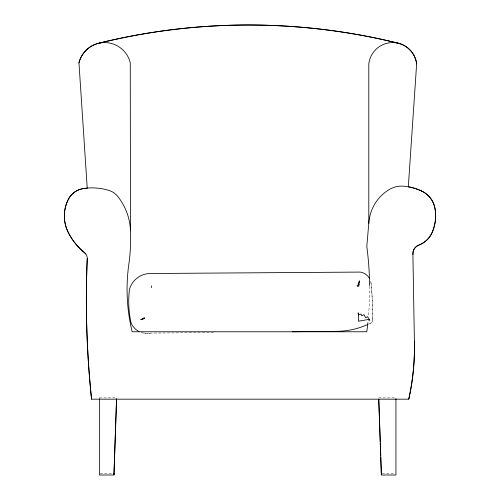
<?xml version="1.0" encoding="UTF-8"?>
<svg xmlns="http://www.w3.org/2000/svg" width="500" height="500" viewBox="0 0 500 500"><rect width="100%" height="100%" fill="white"/><g stroke="black" fill="none" stroke-linecap="round" stroke-linejoin="round"><path stroke-width="0.38" stroke-dasharray="2.5 1.88" d="M372.631 318.681L372.05 295.487L370.7 281.062A13.062 13.062 0 0 1 371.256 283.906A401.488 401.488 0 0 1 372.631 318.681C373.913 321.425 370.838 323.656 368.488 324.169A76.981 76.981 0 0 0 371.163 322.863A3.219 3.219 0 0 0 372.631 318.681L372.15 318.769M150.281 333.131L146.419 333.444L141.35 332.494A17.344 17.344 0 0 0 150.281 333.131L215.062 332.5M99.369 397.881L116.581 397.881M378.731 397.881L395.944 397.881M100.138 473.438L113.181 473.438M382.131 473.438L395.175 473.438M369.613 286.262A322.906 322.906 0 0 1 368.55 315.469"/><path stroke-width="0.75" d="M116.581 399.175L113.95 475L99.369 475L99.369 398.656M116.556 398.656L113.95 474.731L113.95 473.438M416.644 63.9L408.319 186.788A51.8 51.087 0 0 1 421.856 191.137A23.775 23.775 0 0 1 434.956 208.25A42.506 41.925 0 0 1 432.1 232.556A23.712 23.388 0 0 1 418.831 245.094A9.281 9.15 0 0 0 412.9 253.569L414.387 341.087A239.756 239.469 0 0 1 408.756 399.175L91.562 399.175A954.306 954.306 0 0 1 87.25 258.619A7.138 7.138 0 0 0 84.619 252.775A62.294 62.294 0 0 1 68.312 232.544A36.719 36.719 0 0 1 68.312 199.394A20.031 20.031 0 0 1 82.806 188.694L87.231 188.113L78.963 62.856C81.312 53.263 89.169 45.481 98.787 43.231A615.962 607.487 0 0 1 398.506 43.275C408.038 45.719 415.45 54.131 416.644 63.9A24.081 24.081 0 0 0 368.8 63.9L368.8 223.294L366.794 246.462A322.906 322.906 0 0 1 369.606 285.55M359.156 282.663L358.8 286.238L357.256 286.25L357.156 285.2L358.969 284.844A0.744 0.744 0 0 0 358.438 284.275L359.344 280.819L359.169 282.575M368.8 223.294L369.019 221.194A42.025 42.025 0 0 1 389.494 189.394A23.9 23.9 0 0 1 403.606 186.181A52.312 52.312 0 0 1 421.856 191.137M144.569 318.363L144.225 317.719L140.744 319.762M143.294 318.863L142.938 319.125L142.631 318.656M141.075 319.569L144.519 318.131M358.469 313.044L358.481 321.244L368.488 319.431L368.8 320.275C371.956 320.494 367.531 318.7 367.8 316.637L365.513 317.75L364.075 314.656L361.725 315.694L361.025 314.019L358.7 314.938L358.056 313.206L358.5 313.031M292.331 331.756L336.819 331.325A76.981 76.981 0 0 0 367.812 324.481M84.619 252.775L85.775 253.962M142.731 318.594L142.819 319.025M367.887 322.569A322.906 322.906 0 0 1 366.794 331.769L132.15 331.769A179.812 179.812 0 0 1 128.831 264.275A185.863 185.863 0 0 0 130.475 230.506L130.262 62.856A26.363 26.363 0 0 0 78.963 62.856M378.787 399.438L380.25 441.5M380.306 443.062L380.737 455.525M380.794 457.081L381.362 474.731M378.731 399.175L381.362 475L395.944 475L395.944 398.656M151.5 285.806L151.519 287.65M369.525 278.406A13.062 13.062 0 0 0 360.225 272.081L151.356 273.506A21.919 21.919 0 0 0 129.481 289.212A99.575 99.575 0 0 0 131.119 323.169A17.344 17.344 0 0 0 138.963 331.5M421.869 191.112A24.056 23.725 0 0 1 434.925 208.25A41.413 41.413 0 0 1 432.1 232.556A23.569 23.569 0 0 1 418.825 245.075A9.162 9.162 0 0 0 412.925 254.569M68.319 199.394A37.663 37.144 0 0 0 68.319 232.544A63.006 62.138 0 0 0 84.612 252.781M98.787 43.231A624.131 624.131 0 0 1 398.506 43.288M91.562 399.175A956.556 955.425 0 0 1 87.25 258.619M68.331 199.4A20.062 19.788 0 0 1 82.8 188.669A56.006 56.006 0 0 1 109.288 190.538A17.488 17.488 0 0 1 117.606 196.25A58.675 58.675 0 0 1 130.475 230.506M414.387 341.087A239.2 239.2 0 0 1 408.756 399.175"/></g></svg>
